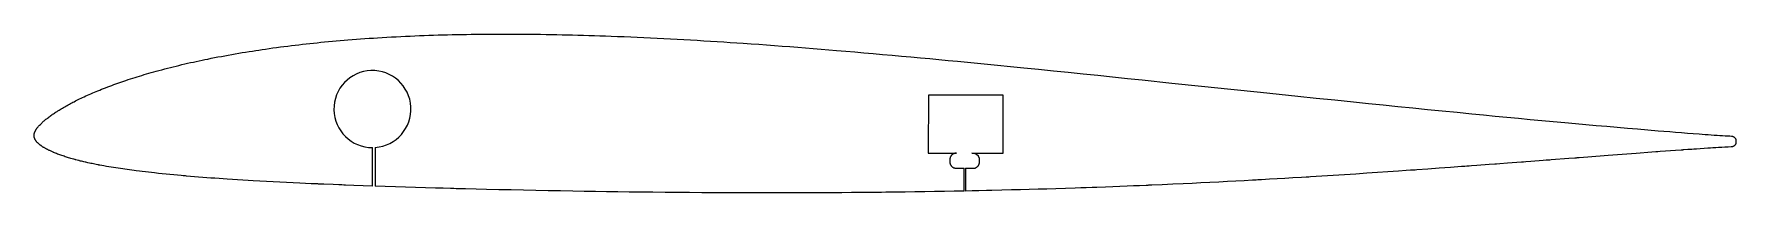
# Model space of a CAD drawing. Header units: millimetres. Extents: x 36 to 394, y 150 to 183.
import ezdxf

# ---------------------------------------------------------------- set-up
doc = ezdxf.new("R2010")
doc.units = ezdxf.units.MM
doc.layers.get('0').update_dxf_attribs({"true_color": 0xffffff})
doc.layers.add('Geometries', color=7, linetype='Continuous', true_color=0xffffff)

msp = doc.modelspace()

# ---------------------------------------------------------------- linework, layer by layer
for p, q in [((230.03, 158.17), (230.03, 158.17)), ((233.29, 158.17), (233.29, 158.17))]:
    msp.add_line(p, q)
at = {"layer": 'Geometries', "linetype": 'Continuous', "lineweight": 0}
for p, q in [((224.12, 170.37), (224.1, 158.17)), ((239.86, 170.37), (224.12, 170.37)), ((239.84, 158.17), (239.86, 170.37)), ((107.18, 151.23), (107.18, 159.34)), ((107.78, 159.36), (107.78, 151.21)), ((224.1, 158.17), (230.03, 158.17)), ((233.29, 158.17), (239.84, 158.17)), ((394, 160.75), (394, 160.46)), ((228.66, 156.89), (228.65, 156.3)), ((229.98, 154.97), (231.63, 154.97)), ((231.63, 150.19), (231.63, 154.97)), ((231.93, 154.97), (231.93, 150.19)), ((231.93, 154.97), (233.54, 154.97)), ((234.87, 156.27), (234.87, 157.03))]:
    msp.add_line(p, q, dxfattribs=at)
at = {"layer": 'Geometries', "linetype": 'Continuous', "lineweight": 0, "flags": 128}
for points in [[(36, 161.86), (36, 161.91), (36, 161.96), (36.01, 162.01), (36.02, 162.06), (36.02, 162.11), (36.03, 162.17), (36.05, 162.22), (36.06, 162.28), (36.08, 162.34), (36.1, 162.4), (36.12, 162.47), (36.15, 162.54), (36.18, 162.61), (36.2, 162.67), (36.23, 162.74), (36.26, 162.81), (36.3, 162.87), (36.33, 162.94), (36.36, 163), (36.39, 163.07), (36.43, 163.13), (36.47, 163.19), (36.5, 163.25), (36.54, 163.31), (36.58, 163.37), (36.62, 163.42), (36.66, 163.48), (36.73, 163.56), (36.81, 163.65), (36.88, 163.73), (36.95, 163.82), (37.03, 163.9), (37.11, 163.98), (37.18, 164.06), (37.33, 164.21), (37.47, 164.35), (37.61, 164.5), (37.69, 164.58), (37.77, 164.65), (37.86, 164.73), (37.94, 164.8), (38.02, 164.88), (38.11, 164.95), (38.2, 165.02), (38.35, 165.15), (38.51, 165.28), (38.67, 165.41), (38.85, 165.54), (39.02, 165.68), (39.2, 165.81), (39.37, 165.94), (39.55, 166.07), (39.73, 166.2), (39.91, 166.33), (40.09, 166.45), (40.28, 166.58), (40.46, 166.7), (40.65, 166.82), (40.84, 166.94), (41.02, 167.06), (41.26, 167.21), (41.5, 167.35), (41.74, 167.5), (41.98, 167.64), (42.22, 167.79), (42.46, 167.93), (42.7, 168.06), (42.95, 168.2), (43.19, 168.34), (43.43, 168.47), (43.68, 168.6), (43.92, 168.73), (44.16, 168.86), (44.41, 168.98), (44.7, 169.13), (45, 169.28), (45.29, 169.43), (45.59, 169.58), (45.89, 169.72), (46.19, 169.86), (46.55, 170.03), (46.9, 170.19), (47.26, 170.35), (47.61, 170.51), (47.98, 170.67), (48.35, 170.83), (48.71, 170.98), (49.08, 171.14), (49.45, 171.29), (49.82, 171.44), (50.19, 171.59), (50.62, 171.76), (51.06, 171.93), (51.49, 172.1), (51.93, 172.26), (52.36, 172.42), (52.8, 172.58), (53.21, 172.73), (53.63, 172.88), (54.04, 173.02), (54.46, 173.17), (54.87, 173.31), (55.34, 173.47), (55.82, 173.63), (56.29, 173.78), (56.76, 173.93), (57.24, 174.08), (57.71, 174.23), (58.19, 174.38), (58.66, 174.52), (59.16, 174.67), (59.66, 174.82), (60.16, 174.96), (60.67, 175.1), (61.17, 175.24), (61.67, 175.38), (62.27, 175.55), (62.88, 175.71), (63.48, 175.87), (64.09, 176.03), (64.7, 176.18), (65.29, 176.33), (65.89, 176.48), (66.48, 176.62), (67.08, 176.77), (67.69, 176.91), (68.3, 177.05), (68.91, 177.19), (69.52, 177.32), (70.13, 177.46), (70.73, 177.59), (71.34, 177.71), (71.94, 177.84), (72.54, 177.96), (73.26, 178.11), (73.97, 178.25), (74.69, 178.39), (75.41, 178.52), (76.13, 178.66), (76.85, 178.79), (77.58, 178.92), (78.31, 179.05), (79.05, 179.17), (79.78, 179.3), (80.51, 179.42), (81.25, 179.53), (81.94, 179.64), (82.63, 179.75), (83.32, 179.85), (84.02, 179.96), (84.71, 180.06), (85.48, 180.17), (86.26, 180.28), (87.03, 180.38), (87.81, 180.49), (88.58, 180.59), (89.36, 180.68), (90.14, 180.78), (90.91, 180.87), (91.69, 180.97), (92.47, 181.06), (93.24, 181.14), (94.02, 181.23), (94.8, 181.31), (95.58, 181.39), (96.35, 181.47), (97.13, 181.55), (97.95, 181.62), (98.76, 181.7), (99.58, 181.77), (100.4, 181.84), (101.21, 181.91), (102.03, 181.98), (102.92, 182.05), (103.81, 182.12), (104.7, 182.19), (105.59, 182.25), (106.49, 182.31), (107.38, 182.37), (108.27, 182.43), (109.25, 182.49), (110.23, 182.54), (111.21, 182.6), (112.2, 182.65), (113.18, 182.7), (114.16, 182.75), (115.14, 182.79), (116.12, 182.83), (117.11, 182.87), (118.09, 182.91), (119.05, 182.94), (120.02, 182.98), (120.98, 183.01), (121.95, 183.03), (122.95, 183.06), (123.95, 183.08), (124.95, 183.11), (125.94, 183.13), (126.94, 183.14), (127.92, 183.16), (128.9, 183.17), (129.89, 183.18), (130.87, 183.19), (132.03, 183.2), (133.2, 183.2), (134.37, 183.21), (135.54, 183.21), (136.71, 183.2), (137.87, 183.2), (139.04, 183.19), (140.21, 183.18), (141.38, 183.17), (142.54, 183.15), (143.71, 183.14), (144.88, 183.12), (145.98, 183.1), (147.08, 183.07), (148.18, 183.05), (149.28, 183.02), (150.38, 182.99), (151.55, 182.96), (152.72, 182.93), (153.89, 182.89), (155.05, 182.85), (156.22, 182.81), (157.39, 182.77), (158.76, 182.72), (160.14, 182.66), (161.51, 182.61), (162.89, 182.55), (164.29, 182.48), (165.7, 182.42), (167.1, 182.35), (168.5, 182.28), (169.9, 182.21), (171.31, 182.13), (172.71, 182.05), (174.11, 181.97), (175.51, 181.89), (176.91, 181.81), (178.3, 181.72), (179.7, 181.64), (181.08, 181.55), (182.45, 181.46), (183.82, 181.37), (185.2, 181.28), (186.83, 181.16), (188.47, 181.05), (190.1, 180.93), (191.74, 180.81), (193.37, 180.69), (195, 180.57), (196.64, 180.44), (198.27, 180.31), (199.9, 180.18), (201.54, 180.05), (203.17, 179.91), (204.8, 179.78), (206.73, 179.62), (208.65, 179.45), (210.58, 179.29), (212.5, 179.12), (214.49, 178.94), (216.48, 178.77), (218.47, 178.59), (220.46, 178.4), (222.45, 178.22), (224.4, 178.04), (226.35, 177.85), (228.31, 177.67), (230.26, 177.48), (233.05, 177.21), (235.84, 176.94), (238.63, 176.67), (241.42, 176.39), (244.21, 176.11), (247.32, 175.8), (250.43, 175.48), (253.55, 175.17), (256.66, 174.85), (259.77, 174.53), (262.88, 174.21), (265.99, 173.88), (269.1, 173.56), (275.33, 172.91), (281.55, 172.26), (287.77, 171.61), (293.99, 170.96), (297.91, 170.55), (301.82, 170.15), (305.73, 169.74), (309.64, 169.34), (313.55, 168.94), (316.67, 168.62), (319.78, 168.3), (322.89, 167.99), (326, 167.68), (329.12, 167.37), (332.23, 167.06), (335.34, 166.75), (338.45, 166.45), (340.9, 166.21), (343.35, 165.97), (345.79, 165.74), (348.24, 165.51), (350.69, 165.27), (353.14, 165.05), (355.58, 164.82), (358.03, 164.6), (360.22, 164.4), (362.42, 164.2), (364.61, 164), (366.81, 163.81), (369, 163.62), (371.15, 163.43), (373.31, 163.25), (375.46, 163.07), (377.62, 162.89), (378.85, 162.79), (380.08, 162.68), (381.31, 162.58), (382.55, 162.48), (383.78, 162.39), (385.01, 162.29), (386.24, 162.2), (386.88, 162.15), (387.51, 162.1), (388.14, 162.06), (388.77, 162.01), (389.41, 161.97), (390.04, 161.93), (390.6, 161.89), (391.16, 161.86), (391.72, 161.82), (392.05, 161.81), (392.38, 161.79), (392.7, 161.77), (393.03, 161.75)], [(107.18, 151.23), (105.22, 151.3), (103.27, 151.37), (101.55, 151.44), (101.14, 151.45), (100.77, 151.47), (100.1, 151.49), (98.92, 151.54), (96.99, 151.62), (96.14, 151.66), (95.81, 151.67), (95.67, 151.68), (94.32, 151.74), (93.11, 151.79), (91.9, 151.85), (90.51, 151.91), (89.11, 151.98), (87.71, 152.05), (86.31, 152.12), (84.92, 152.2), (83.52, 152.27), (82.12, 152.35), (81.03, 152.42), (79.93, 152.48), (78.83, 152.55), (77.74, 152.62), (76.64, 152.69), (75.78, 152.75), (74.92, 152.81), (74.06, 152.87), (73.2, 152.93), (72.34, 152.99), (71.49, 153.06), (70.63, 153.13), (69.77, 153.2), (68.91, 153.27), (68.05, 153.34), (67.86, 153.36), (67.73, 153.37), (67.6, 153.38), (67.37, 153.4), (66.95, 153.43), (66.21, 153.5), (65.4, 153.58), (64.58, 153.65), (63.77, 153.73), (62.96, 153.82), (62.15, 153.9), (61.33, 153.99), (60.7, 154.06), (60.06, 154.13), (59.42, 154.2), (58.78, 154.28), (58.15, 154.36), (57.51, 154.44), (57.03, 154.5), (56.56, 154.57), (56.08, 154.63), (55.6, 154.7), (55.13, 154.76), (54.65, 154.83), (54.17, 154.9), (53.7, 154.97), (53.2, 155.05), (52.7, 155.13), (52.2, 155.21), (51.71, 155.3), (51.21, 155.38), (50.71, 155.47), (50.29, 155.55), (49.87, 155.62), (49.66, 155.66), (49.65, 155.67), (49.63, 155.67), (49.62, 155.67), (49.61, 155.67), (49.59, 155.68), (49.58, 155.68), (49.58, 155.68), (49.54, 155.69), (49.39, 155.71), (49.1, 155.77), (48.8, 155.83), (48.51, 155.89), (48.21, 155.96), (48.13, 155.97), (48.05, 155.99), (47.93, 156.02), (47.7, 156.07), (47.29, 156.16), (46.92, 156.24), (46.83, 156.26), (46.82, 156.26), (46.81, 156.26), (46.79, 156.27), (46.73, 156.28), (46.47, 156.34), (46.24, 156.4), (46.01, 156.45), (45.78, 156.51), (45.55, 156.57), (45.53, 156.57), (45.52, 156.57), (45.51, 156.58), (45.49, 156.58), (45.48, 156.58), (45.46, 156.59), (45.45, 156.59), (45.45, 156.59), (45.4, 156.6), (45.32, 156.62), (45.06, 156.69), (44.8, 156.76), (44.78, 156.77), (44.78, 156.77), (44.77, 156.77), (44.76, 156.77), (44.76, 156.77), (44.75, 156.78), (44.75, 156.78), (44.68, 156.8), (44.57, 156.83), (44.37, 156.88), (44.01, 156.98), (43.77, 157.05), (43.53, 157.12), (43.28, 157.2), (43.04, 157.27), (42.8, 157.34), (42.56, 157.42), (42.33, 157.5), (42.1, 157.57), (41.88, 157.65), (41.65, 157.73), (41.42, 157.82), (41.2, 157.9), (40.97, 157.98), (40.75, 158.07), (40.53, 158.16), (40.31, 158.25), (40.11, 158.33), (40.1, 158.33), (40.1, 158.33), (40.09, 158.33), (40.09, 158.34), (40.08, 158.34), (40.06, 158.35), (40.03, 158.36), (39.88, 158.43), (39.73, 158.49), (39.59, 158.56), (39.45, 158.62), (39.31, 158.69), (39.18, 158.75), (39.04, 158.82), (38.88, 158.91), (38.84, 158.93), (38.83, 158.93), (38.83, 158.93), (38.81, 158.94), (38.8, 158.94), (38.79, 158.95), (38.78, 158.95), (38.67, 159.01), (38.55, 159.07), (38.43, 159.14), (38.32, 159.2), (38.2, 159.26), (38.2, 159.27), (38.2, 159.27), (38.19, 159.27), (38.19, 159.27), (38.19, 159.27), (38.19, 159.27), (38.18, 159.27), (38.17, 159.28), (38.14, 159.3), (38.1, 159.32), (38.02, 159.37), (37.95, 159.41), (37.88, 159.45), (37.8, 159.51), (37.72, 159.56), (37.64, 159.61), (37.63, 159.62), (37.63, 159.62), (37.62, 159.63), (37.61, 159.63), (37.61, 159.64), (37.6, 159.64), (37.6, 159.64), (37.59, 159.65), (37.57, 159.66), (37.54, 159.69), (37.47, 159.74), (37.42, 159.78), (37.36, 159.82), (37.33, 159.85), (37.33, 159.85), (37.33, 159.85), (37.32, 159.85), (37.32, 159.86), (37.31, 159.86), (37.3, 159.87), (37.3, 159.87), (37.22, 159.93), (37.15, 159.99), (37.08, 160.04), (37, 160.11), (36.92, 160.17), (36.84, 160.24), (36.77, 160.31), (36.77, 160.31), (36.76, 160.31), (36.76, 160.31), (36.76, 160.32), (36.76, 160.32), (36.75, 160.32), (36.75, 160.32), (36.74, 160.33), (36.69, 160.38), (36.65, 160.42), (36.61, 160.47), (36.57, 160.51), (36.53, 160.56), (36.49, 160.61), (36.45, 160.65), (36.42, 160.7), (36.38, 160.75), (36.35, 160.8), (36.32, 160.86), (36.29, 160.92), (36.26, 160.98), (36.23, 161.04), (36.2, 161.11), (36.17, 161.17), (36.14, 161.24), (36.11, 161.31), (36.09, 161.37), (36.07, 161.43), (36.06, 161.48), (36.06, 161.48), (36.06, 161.49), (36.06, 161.49), (36.05, 161.5), (36.05, 161.5), (36.05, 161.51), (36.05, 161.52), (36.05, 161.53), (36.03, 161.58), (36.02, 161.64), (36.01, 161.69), (36.01, 161.75), (36, 161.8), (36, 161.86)], [(393.03, 161.75), (393.08, 161.75), (393.14, 161.74), (393.19, 161.73), (393.24, 161.72), (393.29, 161.7), (393.34, 161.69), (393.39, 161.67), (393.44, 161.64), (393.49, 161.62), (393.53, 161.59), (393.57, 161.57), (393.61, 161.54), (393.64, 161.51), (393.68, 161.48), (393.71, 161.45), (393.75, 161.41), (393.78, 161.37), (393.81, 161.34), (393.83, 161.3), (393.86, 161.26), (393.88, 161.22), (393.9, 161.17), (393.92, 161.13), (393.94, 161.09), (393.96, 161.04), (393.97, 160.99), (393.98, 160.95), (393.99, 160.9), (393.99, 160.85), (394, 160.8), (394, 160.75)], [(230.03, 158.17), (229.98, 158.17), (229.92, 158.17), (229.86, 158.16), (229.8, 158.15), (229.75, 158.14), (229.69, 158.13), (229.63, 158.11), (229.58, 158.1), (229.52, 158.08), (229.47, 158.05), (229.41, 158.03), (229.36, 158), (229.31, 157.97), (229.26, 157.94), (229.21, 157.91), (229.16, 157.87), (229.11, 157.83), (229.07, 157.79), (229.03, 157.75), (228.99, 157.71), (228.95, 157.66), (228.91, 157.61), (228.88, 157.56), (228.85, 157.52), (228.82, 157.46), (228.79, 157.41), (228.77, 157.36), (228.74, 157.31), (228.73, 157.26), (228.71, 157.21), (228.69, 157.15), (228.68, 157.1), (228.67, 157.05), (228.66, 157), (228.66, 156.94), (228.66, 156.89)], [(393.02, 159.47), (392.35, 159.44), (391.68, 159.4), (391.01, 159.37), (390.34, 159.33), (389.74, 159.3), (389.15, 159.26), (388.63, 159.23), (388.4, 159.21), (388.37, 159.21), (388.32, 159.21), (388.23, 159.2), (388.08, 159.19), (387.29, 159.14), (386.5, 159.09), (385.71, 159.03), (385.61, 159.03), (385.55, 159.02), (385.47, 159.02), (385.35, 159.01), (385.12, 158.99), (384.71, 158.96), (383.88, 158.91), (383.05, 158.85), (382.84, 158.83), (382.79, 158.83), (382.75, 158.82), (382.46, 158.8), (381.29, 158.72), (379.21, 158.57), (378.05, 158.48), (377.54, 158.44), (377.31, 158.42), (377.21, 158.42), (377.14, 158.41), (376.32, 158.35), (373.01, 158.1), (370.05, 157.88), (367.09, 157.65), (362.87, 157.33), (361.01, 157.19), (360.56, 157.15), (360.36, 157.14), (360.31, 157.13), (360.3, 157.13), (360.29, 157.13), (360.28, 157.13), (360.27, 157.13), (360.26, 157.13), (360.25, 157.13), (360.24, 157.13), (360.1, 157.12), (358.81, 157.02), (355.1, 156.74), (354.82, 156.71), (354.69, 156.7), (354.64, 156.7), (354.43, 156.68), (354.08, 156.66), (353.43, 156.61), (350.83, 156.41), (349.79, 156.33), (349.33, 156.29), (349.13, 156.28), (349.08, 156.28), (349.08, 156.28), (349.07, 156.27), (349.06, 156.27), (349.05, 156.27), (349.04, 156.27), (349.03, 156.27), (349.02, 156.27), (348.88, 156.26), (345.96, 156.04), (344.33, 155.92), (343.61, 155.86), (343.51, 155.85), (343.5, 155.85), (343.49, 155.85), (343.48, 155.85), (343.47, 155.85), (343.46, 155.85), (343.45, 155.85), (343.44, 155.85), (343.37, 155.84), (343.25, 155.83), (342.1, 155.75), (339.5, 155.55), (338.35, 155.47), (337.85, 155.43), (337.73, 155.42), (337.6, 155.41), (337.38, 155.4), (336.99, 155.37), (336.3, 155.32), (333.93, 155.14), (331.57, 154.97), (329.21, 154.8), (326.84, 154.64), (326.52, 154.61), (326.36, 154.6), (326.07, 154.58), (325.56, 154.55), (324.65, 154.48), (323.01, 154.37), (320.8, 154.22), (318.59, 154.07), (316.38, 153.92), (314.01, 153.76), (311.64, 153.61), (309.27, 153.46), (306.9, 153.31), (304.53, 153.17), (304.17, 153.14), (303.88, 153.13), (303.62, 153.11), (302.6, 153.05), (300.77, 152.94), (299.13, 152.84), (297.5, 152.75), (295.86, 152.66), (294.23, 152.57), (293.42, 152.52), (293.07, 152.5), (292.91, 152.49), (292.84, 152.49), (292.27, 152.46), (290.53, 152.36), (288.8, 152.27), (287.06, 152.18), (285.19, 152.08), (283.33, 151.99), (281.47, 151.9), (279.6, 151.81), (277.74, 151.72), (275.53, 151.62), (273.31, 151.52), (271.1, 151.43), (270.58, 151.4), (270.46, 151.4), (270.32, 151.39), (269.97, 151.38), (268.53, 151.32), (267.24, 151.27), (265.96, 151.21), (264.43, 151.15), (262.89, 151.09), (261.36, 151.04), (259.53, 150.97), (259.28, 150.96), (259.11, 150.95), (258.93, 150.95), (258.61, 150.94), (257.33, 150.89), (256.18, 150.85), (255.03, 150.81), (252.98, 150.75), (250.93, 150.68), (249.06, 150.62), (247.2, 150.57), (245.33, 150.52), (243.47, 150.46), (241.6, 150.42), (239.55, 150.36), (237.5, 150.31), (236.93, 150.3), (236.68, 150.3), (236.62, 150.29), (236.53, 150.29), (236.35, 150.29), (234.76, 150.25), (233.35, 150.22), (231.93, 150.19)], [(394, 160.46), (394, 160.41), (393.99, 160.37), (393.99, 160.32), (393.98, 160.28), (393.97, 160.24), (393.96, 160.19), (393.95, 160.15), (393.93, 160.11), (393.92, 160.07), (393.9, 160.03), (393.88, 160), (393.86, 159.96), (393.83, 159.92), (393.8, 159.88), (393.78, 159.84), (393.74, 159.8), (393.71, 159.77), (393.68, 159.74), (393.64, 159.71), (393.61, 159.68), (393.57, 159.65), (393.53, 159.62), (393.49, 159.6), (393.45, 159.58), (393.4, 159.56), (393.36, 159.54), (393.32, 159.52), (393.27, 159.51), (393.22, 159.49), (393.17, 159.48), (393.12, 159.48), (393.07, 159.47), (393.02, 159.47)], [(228.65, 156.3), (228.66, 156.25), (228.66, 156.19), (228.67, 156.14), (228.67, 156.08), (228.69, 156.02), (228.7, 155.97), (228.71, 155.91), (228.73, 155.86), (228.75, 155.81), (228.78, 155.75), (228.8, 155.7), (228.83, 155.65), (228.86, 155.6), (228.9, 155.55), (228.93, 155.5), (228.97, 155.46), (229.01, 155.41), (229.05, 155.37), (229.09, 155.33), (229.14, 155.29), (229.19, 155.25), (229.23, 155.22), (229.28, 155.18), (229.34, 155.15), (229.39, 155.12), (229.44, 155.1), (229.49, 155.08), (229.55, 155.06), (229.6, 155.04), (229.66, 155.02), (229.71, 155.01), (229.77, 155), (229.82, 154.99), (229.88, 154.98), (229.93, 154.97), (229.98, 154.97)], [(233.54, 154.97), (233.6, 154.97), (233.65, 154.98), (233.71, 154.98), (233.77, 154.99), (233.82, 155), (233.88, 155.02), (233.94, 155.03), (233.99, 155.05), (234.05, 155.07), (234.1, 155.1), (234.15, 155.12), (234.2, 155.15), (234.26, 155.18), (234.31, 155.21), (234.35, 155.25), (234.4, 155.29), (234.44, 155.32), (234.49, 155.36), (234.53, 155.41), (234.57, 155.45), (234.6, 155.5), (234.64, 155.54), (234.67, 155.59), (234.7, 155.64), (234.73, 155.69), (234.75, 155.75), (234.77, 155.8), (234.79, 155.85), (234.81, 155.9), (234.83, 155.95), (234.84, 156.01), (234.85, 156.06), (234.86, 156.11), (234.86, 156.16), (234.87, 156.22), (234.87, 156.27)], [(231.63, 150.19), (229.56, 150.14), (227.49, 150.11), (225.43, 150.07), (223.36, 150.04), (221.3, 150.01), (219.23, 149.98), (217.16, 149.95), (215.17, 149.93), (214.29, 149.92), (214.09, 149.91), (214, 149.91), (213.85, 149.91), (212.45, 149.9), (211.2, 149.88), (209.95, 149.87), (207.92, 149.86), (205.89, 149.84), (203.86, 149.83), (201.83, 149.82), (199.8, 149.81), (197.54, 149.8), (195.27, 149.8), (193.01, 149.79), (190.74, 149.79), (188.48, 149.79), (186.21, 149.8), (183.95, 149.81), (181.68, 149.81), (179.09, 149.83), (176.5, 149.84), (173.91, 149.86), (171.33, 149.88), (168.74, 149.91), (166.15, 149.93), (163.56, 149.96), (161.19, 149.99), (158.81, 150.02), (156.44, 150.05), (154.07, 150.09), (151.7, 150.13), (149.32, 150.17), (146.73, 150.21), (144.15, 150.26), (141.56, 150.31), (138.97, 150.36), (136.38, 150.42), (133.79, 150.47), (131.2, 150.53), (128.97, 150.59), (126.74, 150.64), (124.78, 150.69), (124.29, 150.71), (124.08, 150.71), (124.03, 150.71), (124.02, 150.71), (124.02, 150.71), (124.01, 150.71), (124.01, 150.71), (124, 150.71), (124, 150.71), (123.99, 150.71), (123.99, 150.71), (123.96, 150.72), (123.62, 150.73), (122.05, 150.77), (120.48, 150.81), (118.37, 150.87), (116.25, 150.94), (114.13, 151), (112.01, 151.07), (109.89, 151.14), (107.78, 151.21)]]:
    msp.add_lwpolyline(points, dxfattribs=at)
at = {"layer": 'Geometries', "linetype": 'Continuous', "lineweight": 0}
for centre, radius, start, end in [((107.18, 167.44), 8.1, 274.248, 270), ((233.31, 156.53), 1.64, 17.8191, 90.6042)]:
    msp.add_arc(centre, radius, start, end, dxfattribs=at)

doc.saveas('drawing.dxf')
